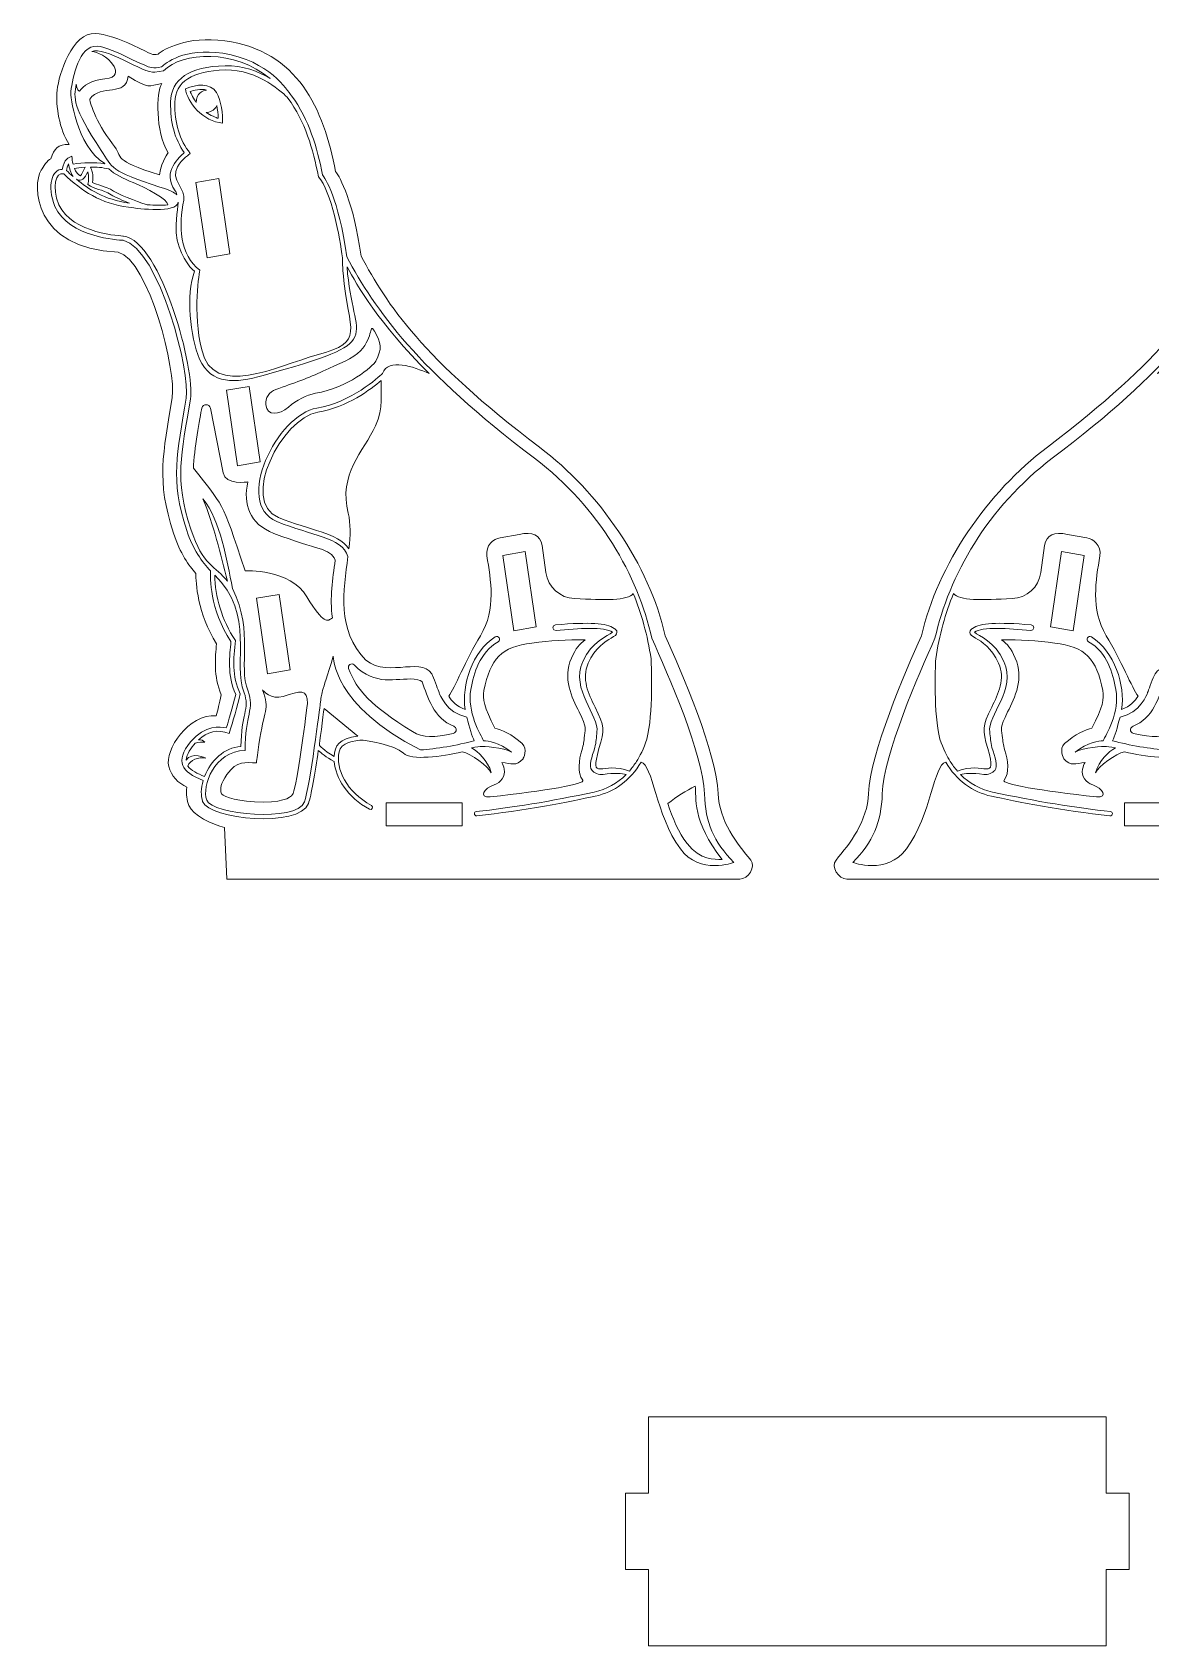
# Model space of a CAD drawing. Header units: inches. Extents: x 20 to 819, y 166 to 765.
# Drawn here: x 20 to 436, y 166 to 765 of the extents above; entities that cross this region are included whole.
import ezdxf

# ---------------------------------------------------------------- set-up
doc = ezdxf.new("R2010")
doc.units = ezdxf.units.IN
doc.header["$MEASUREMENT"] = 0
doc.layers.add('_U+0421_U+043B_U+043E_U+0439 1', color=7, linetype='Continuous')

# ---------------------------------------------------------------- blocks, each defined once
blk = doc.blocks.new('block 3')
at = {"layer": '_U+0421_U+043B_U+043E_U+0439 1', "color": 1, "lineweight": 9, "true_color": 0xff0000}
for points in [[(85.03, 681.49), (80.93, 709.52), (89.36, 710.95), (93.45, 682.92), (85.03, 681.49)], [(96.34, 604.22), (92.25, 632.25), (100.67, 633.68), (104.76, 605.65), (96.34, 604.22)], [(198.96, 542.85), (194.87, 570.88), (203.27, 572.31), (207.36, 544.28), (198.96, 542.85)], [(107.53, 526.9), (103.44, 554.93), (111.86, 556.36), (115.95, 528.33), (107.53, 526.9)], [(179.85, 470.32), (151.52, 470.32), (151.52, 478.85), (179.85, 478.85), (179.85, 470.32)]]:
    blk.add_lwpolyline(points, dxfattribs=at)
for points, knots in [([(274.92, 482.37), (274.4, 497.24), (261.39, 527.38), (255.25, 540.95), (249.32, 567.33), (230.77, 594.33), (208.5, 611.16), (164.97, 644.06), (151.89, 664.1), (142.25, 682.16), (139.4, 702.63), (134.49, 711.23), (132.81, 713.54), (128.39, 736.85), (118.69, 758.54), (91.62, 762.16), (77.55, 764.05), (68.98, 759.03), (66.83, 757.2), (64.49, 756.8), (65.38, 756.78), (57.5, 760.54), (52.69, 762.83), (46.9, 764.69), (43.58, 764.87), (34.95, 765.32), (29.97, 749.62), (29.37, 743.85), (28.75, 737.79), (30.2, 729.23), (33.83, 723.62), (29.66, 723.7), (28.13, 722.13), (27.03, 718.29), (25.77, 717.88), (24.2, 715.3), (23.41, 714.04), (20.12, 708.74), (20.3, 684.95), (52, 683.62), (63.54, 680.62), (73.73, 638.82), (72.08, 629.62), (68.74, 608.33), (66.08, 599.09), (72.58, 579.12), (75.09, 571.42), (78.28, 567.08), (80.92, 564.2), (80.85, 560.76), (81.4, 549.39), (88.58, 538.04), (88.09, 532.88), (87.36, 526), (90.33, 519.04), (89.48, 515.56), (89.14, 513.61), (88.42, 511.2), (78.25, 512.23), (69.21, 498.43), (70.83, 492.37), (71.74, 488.99), (74.31, 486.14), (77.58, 484.7), (77.04, 482), (77.6, 479.89), (78.33, 477.87), (79.6, 474.37), (87.17, 470.7), (91.48, 469.7), (91.48, 469.7), (92.4, 450.54), (92.4, 450.54), (98.06, 450.54), (283.93, 450.54), (282.93, 450.54), (286.07, 450.54), (289.02, 455.22), (287, 457.62), (281.96, 463.61), (275.27, 472.08), (274.92, 482.37)], [0, 0, 0, 0, 1, 1, 1, 2, 2, 2, 3, 3, 3, 4, 4, 4, 5, 5, 5, 6, 6, 6, 7, 7, 7, 8, 8, 8, 9, 9, 9, 10, 10, 10, 11, 11, 11, 12, 12, 12, 13, 13, 13, 14, 14, 14, 15, 15, 15, 16, 16, 16, 17, 17, 17, 18, 18, 18, 19, 19, 19, 20, 20, 20, 21, 21, 21, 22, 22, 22, 23, 23, 23, 24, 24, 24, 25, 25, 25, 26, 26, 26, 27, 27, 27, 27]), ([(41.48, 740.48), (45.54, 746.26), (55.09, 741.16), (55.75, 749.04), (63.69, 744.04), (63.19, 745.41), (68.19, 746.29), (66.2, 742.89), (65.72, 728.58), (70.63, 720.54), (70.63, 720.54), (68.38, 718.04), (67.35, 712.31), (49.28, 718.09), (54.44, 718.26), (49.92, 723.89), (43.44, 731.98), (41.24, 740.34), (41.48, 740.48)], [0, 0, 0, 0, 1, 1, 1, 2, 2, 2, 3, 3, 3, 4, 4, 4, 5, 5, 5, 6, 6, 6, 6]), ([(110.55, 632.53), (116.96, 634.8), (123.15, 636.93), (128.04, 639.32), (134.16, 642.32), (139.27, 643.9), (142.07, 646.97), (146.92, 652.29), (145.33, 657.45), (147.25, 654.2), (149.83, 649.82), (150.08, 647.64), (147.75, 643.12), (146.7, 641.08), (137.16, 633.08), (125.33, 631.12), (122.01, 630.57), (118.34, 628.6), (115.25, 625.95), (111.97, 623.15), (107.29, 622.42), (106.84, 626.86), (106.58, 629.36), (108.18, 631.69), (110.55, 632.53)], [0, 0, 0, 0, 1, 1, 1, 2, 2, 2, 3, 3, 3, 4, 4, 4, 5, 5, 5, 6, 6, 6, 7, 7, 7, 8, 8, 8, 8]), ([(122.14, 555.45), (115.8, 565.95), (99.19, 565.15), (99.19, 565.15), (90.11, 592.35), (91.23, 588.94), (79.98, 603.26), (80.21, 609.86), (82.33, 622.29), (83.15, 625.66), (83.56, 627.34), (85.96, 627.29), (86.29, 625.59), (86.29, 625.59), (90.97, 601.62), (90.97, 601.62), (91.75, 596.91), (100.16, 598.18), (100.16, 598.18), (98.48, 589.9), (100.5, 582.66), (109.91, 579.04), (126.38, 572.69), (130.66, 573.73), (132.66, 569.13), (131.73, 561.99), (130.53, 555.22), (131.61, 547.65), (129.75, 546.35), (128.47, 544.95), (122.14, 555.45)], [0, 0, 0, 0, 1, 1, 1, 2, 2, 2, 3, 3, 3, 4, 4, 4, 5, 5, 5, 6, 6, 6, 7, 7, 7, 8, 8, 8, 9, 9, 9, 10, 10, 10, 10]), ([(190.25, 481.12), (185.62, 480.83), (188.07, 484.31), (191.67, 485.54), (194.16, 486.46), (196.03, 488.8), (195.42, 491.37), (195.14, 492.54), (195.08, 493.2), (194.49, 493.93), (198.07, 493.57), (199.78, 492.31), (202.42, 495.29), (202.42, 495.29), (204.33, 498.87), (202.11, 500.92), (198.46, 504.28), (194.04, 506.35), (192, 506.62), (187.86, 514.42), (187.34, 517.61), (187.92, 520.62), (190.17, 532.35), (194.46, 537.01), (205.75, 538.29), (212.49, 539.05), (218.72, 539.77), (225.5, 539.45), (223.23, 537.65), (222.18, 536.69), (220.42, 532.7), (217.04, 525.05), (220.58, 518.17), (223.25, 512.7), (226.29, 506.48), (225.52, 506.77), (225.25, 503.95), (225, 501.29), (225.02, 500.86), (224.25, 498.37), (223.25, 495.13), (222.45, 489.85), (224.58, 487.37), (225.93, 485.8), (210.76, 483.44), (190.25, 481.12)], [0, 0, 0, 0, 1, 1, 1, 2, 2, 2, 3, 3, 3, 4, 4, 4, 5, 5, 5, 6, 6, 6, 7, 7, 7, 8, 8, 8, 9, 9, 9, 10, 10, 10, 11, 11, 11, 12, 12, 12, 13, 13, 13, 14, 14, 14, 15, 15, 15, 15]), ([(161.38, 505.4), (145.63, 515.32), (140.77, 520.51), (137.64, 528.83), (137.16, 530.1), (138.75, 531.11), (139.71, 530.14), (147.68, 522.06), (155.06, 525.37), (161.95, 524.88), (164.09, 524.72), (164.95, 523.87), (164.95, 523.87), (166.94, 518.38), (169.26, 510.15), (176.67, 507.38), (177.17, 507.19), (177.54, 506.76), (177.61, 506.22), (177.69, 505.51), (177.21, 504.84), (176.5, 504.69), (169.38, 503.14), (165.3, 502.93), (161.38, 505.4)], [0, 0, 0, 0, 1, 1, 1, 2, 2, 2, 3, 3, 3, 4, 4, 4, 5, 5, 5, 6, 6, 6, 7, 7, 7, 8, 8, 8, 8]), ([(117, 482.37), (116.65, 481.45), (114.72, 479.2), (106.08, 479.2), (96.46, 479.2), (91.65, 480.96), (90.42, 482.29), (89.78, 484.31), (90.01, 485.89), (92.42, 489.37), (96.25, 494.91), (99.21, 493.73), (103.42, 493.79), (103.4, 495.13), (103.95, 497.8), (104.33, 500.62), (106.11, 513.67), (108.56, 513.29), (105.67, 520.87), (105.67, 520.87), (108.92, 516.95), (113.3, 518.45), (119.65, 520.63), (122.42, 521.2), (122.33, 515.87), (121.36, 507.93), (118.6, 486.57), (117, 482.37)], [0, 0, 0, 0, 1, 1, 1, 2, 2, 2, 3, 3, 3, 4, 4, 4, 5, 5, 5, 6, 6, 6, 7, 7, 7, 8, 8, 8, 9, 9, 9, 9])]:
    blk.add_open_spline(points, degree=3, knots=knots, dxfattribs=at)
at = {"layer": '_U+0421_U+043B_U+043E_U+0439 1', "color": 7, "lineweight": 9, "true_color": 0xffffff}
for points, knots in [([(269.82, 482.28), (269.32, 496.88), (256.27, 526.79), (250.26, 540.09), (245.07, 563.23), (230.91, 588.63), (206.66, 606.96), (163.46, 639.6), (147.41, 662.21), (136.93, 681.84), (133.88, 704.03), (128.9, 711.07), (127.9, 712.28), (126.03, 722.51), (122.91, 732.68), (116.47, 741.74), (116.47, 741.74), (116.47, 741.75), (116.47, 741.75), (114.7, 743.7), (108.35, 754.77), (90.87, 757.51), (76.57, 759.75), (69.42, 753.71), (68.13, 752.47), (64.6, 751.95), (65.49, 751.25), (56.58, 755.5), (51.95, 757.71), (47.16, 759.99), (44.26, 760.15), (37.4, 760.51), (35.1, 748.52), (34.43, 743.34), (34.24, 741.94), (36.29, 723.24), (47.02, 716.52), (47.01, 716.48), (47.01, 716.49), (47, 716.45), (43.31, 717.06), (38.99, 716.93), (35.25, 716.26), (34.98, 717.36), (34.93, 718.08), (34.81, 719.23), (33.69, 718.71), (31.89, 718.26), (31.26, 714.37), (27.5, 714.48), (25.46, 708.45), (28.49, 700.57), (33.79, 689.02), (52.27, 688.05), (53.83, 687.99), (67.55, 684.8), (79.02, 638), (77.28, 629.35), (73.97, 608.3), (71.19, 599.57), (77.51, 580.14), (79.84, 572.98), (83.14, 568.48), (86.36, 565.08), (86.23, 562.85), (85.95, 550.98), (93.91, 538.82), (93.46, 533.76), (92.41, 526.27), (95.69, 519.22), (94.57, 514.52), (92.83, 508.77), (92.19, 506.73), (90.06, 507.3), (84.29, 508.05), (78.95, 501.54), (72.93, 494.2), (75.53, 490.37), (83.63, 487.19), (82.77, 484.33), (82.65, 481.51), (83.41, 479.39), (85.86, 472.64), (119.2, 469.49), (122.69, 478.66), (123.73, 481.38), (125.17, 490.12), (126.37, 498.39), (127.34, 497.42), (129.19, 495.9), (132.27, 494.3), (132.75, 488.12), (137.19, 480.94), (145.36, 476.51), (146.27, 476.02), (147.05, 477.41), (146.11, 477.91), (136.85, 482.93), (132.69, 491.61), (134.07, 497.81), (134.69, 501.24), (139.72, 502.2), (143.08, 502.17), (143.86, 502.06), (154.68, 500.51), (158, 497.31), (160.83, 494.59), (172.29, 496.04), (179.83, 497.87), (182.92, 497.33), (189.71, 492.3), (190.6, 490.06), (189.36, 494.72), (185.71, 497.88), (183.25, 499.39), (185.12, 499.87), (186.5, 499.72), (187.02, 499.86), (187.02, 499.86), (195.38, 499.53), (198.14, 497.77), (193.47, 501.46), (189.39, 501.91), (187.8, 501.96), (186.72, 503.89), (181.5, 512.91), (183.05, 520.97), (184.28, 527.37), (186.12, 534.55), (193.19, 538.8), (194.37, 539.51), (193.29, 541.26), (192.13, 540.54), (183.46, 535.18), (179.54, 522.53), (180.92, 513.65), (177.79, 514.58), (175.87, 516.86), (174.82, 518.57), (176.95, 521.42), (181.2, 531.97), (186.61, 541.03), (192.57, 551.01), (190.43, 561.67), (188.99, 570.72), (188.42, 574.62), (191.48, 576.99), (193.88, 577.4), (193.88, 577.4), (201, 578.62), (201, 578.62), (205.99, 579.87), (208.76, 578.54), (209.53, 574.54), (209.53, 574.54), (210.94, 564.46), (210.94, 564.46), (211.69, 559.09), (216.17, 555.02), (221.58, 554.79), (232.74, 554.31), (241.31, 553.91), (243.37, 556.73), (246.32, 549.48), (248.72, 541.04), (249.98, 532.46), (250.18, 528.57), (250.82, 512.6), (248.41, 502.51), (247.31, 499.14), (245.71, 495.93), (244.56, 494.26), (244.56, 494.26), (244.57, 494.26), (244.57, 494.26), (243.77, 493.02), (242.91, 491.83), (241.94, 490.72), (232, 494.63), (227, 486.2), (230.62, 499.05), (232.66, 506.26), (232.8, 507.05), (229.18, 514.47), (226.77, 519.4), (224.05, 524.98), (226.62, 530.82), (229.16, 536.58), (232.95, 538.81), (235.22, 540.15), (236.47, 540.89), (237.31, 541.39), (237.33, 542.26), (237.35, 543.06), (236.58, 543.56), (236.3, 543.75), (233.36, 545.68), (227.23, 546.13), (214.5, 545.05), (213.1, 544.93), (213.29, 542.83), (214.68, 542.95), (222.92, 543.7), (232.79, 544.46), (235.61, 542.29), (233.96, 541), (227.88, 538.84), (224.63, 531.47), (219.93, 520.79), (230.76, 511.47), (229.9, 505.18), (229.65, 503.36), (229.63, 501.39), (229.09, 499.48), (228.05, 495.79), (226.62, 492.61), (228.06, 490.94), (228.78, 490.09), (230.47, 489.25), (232.14, 489.46), (236.39, 490), (239.32, 489.9), (240.76, 489.44), (237.48, 486.12), (233.48, 483.9), (228.89, 482.92), (212.7, 479.44), (197.72, 476.99), (185.05, 475.65), (184.67, 475.61), (184.37, 475.3), (184.35, 474.91), (184.31, 474.41), (184.74, 474), (185.23, 474.06), (202.43, 475.94), (220.36, 479.46), (229.22, 481.36), (236.42, 482.9), (242.23, 487.27), (246.26, 493.99), (250.65, 493.28), (251.59, 474.44), (260.87, 461.79), (268.13, 451.91), (280.76, 456.73), (280.76, 456.73), (273.22, 464.43), (270.19, 471.6), (269.82, 482.28)], [0, 0, 0, 0, 1, 1, 1, 2, 2, 2, 3, 3, 3, 4, 4, 4, 5, 5, 5, 6, 6, 6, 7, 7, 7, 8, 8, 8, 9, 9, 9, 10, 10, 10, 11, 11, 11, 12, 12, 12, 13, 13, 13, 14, 14, 14, 15, 15, 15, 16, 16, 16, 17, 17, 17, 18, 18, 18, 19, 19, 19, 20, 20, 20, 21, 21, 21, 22, 22, 22, 23, 23, 23, 24, 24, 24, 25, 25, 25, 26, 26, 26, 27, 27, 27, 28, 28, 28, 29, 29, 29, 30, 30, 30, 31, 31, 31, 32, 32, 32, 33, 33, 33, 34, 34, 34, 35, 35, 35, 36, 36, 36, 37, 37, 37, 38, 38, 38, 39, 39, 39, 40, 40, 40, 41, 41, 41, 42, 42, 42, 43, 43, 43, 44, 44, 44, 45, 45, 45, 46, 46, 46, 47, 47, 47, 48, 48, 48, 49, 49, 49, 50, 50, 50, 51, 51, 51, 52, 52, 52, 53, 53, 53, 54, 54, 54, 55, 55, 55, 56, 56, 56, 57, 57, 57, 58, 58, 58, 59, 59, 59, 60, 60, 60, 61, 61, 61, 62, 62, 62, 63, 63, 63, 64, 64, 64, 65, 65, 65, 66, 66, 66, 67, 67, 67, 68, 68, 68, 69, 69, 69, 70, 70, 70, 71, 71, 71, 72, 72, 72, 73, 73, 73, 74, 74, 74, 75, 75, 75, 76, 76, 76, 77, 77, 77, 78, 78, 78, 79, 79, 79, 80, 80, 80, 81, 81, 81, 82, 82, 82, 83, 83, 83, 83]), ([(45.7, 721.42), (34.95, 737.71), (35.49, 740.8), (36.47, 746.04), (36.66, 744.15), (37.34, 743.3), (37.63, 743.48), (39.05, 745.49), (42.12, 747.53), (47.03, 747.99), (51.94, 748.45), (51.33, 750.91), (50.49, 752.58), (47.98, 756.78), (44.24, 757.86), (42.27, 758.14), (46.72, 760.43), (61.55, 749.87), (65.61, 750.49), (65.61, 750.49), (68.9, 750.98), (68.9, 750.98), (75.79, 758.26), (95.5, 758.94), (108.43, 748.14), (104.14, 750.73), (98.37, 753.08), (91.73, 752.89), (78.48, 752.52), (71.67, 747.96), (71.5, 739.32), (71.35, 731.82), (73.02, 725.65), (76.56, 720.6), (75.27, 719.13), (67.88, 713.68), (73.22, 706.41), (73.46, 706.09), (73.66, 705.55), (73.84, 704.88), (72.97, 705.75), (71.13, 706.63), (67.54, 707.78), (48.74, 713.79), (49.97, 714.95), (45.7, 721.42)], [0, 0, 0, 0, 1, 1, 1, 2, 2, 2, 3, 3, 3, 4, 4, 4, 5, 5, 5, 6, 6, 6, 7, 7, 7, 8, 8, 8, 9, 9, 9, 10, 10, 10, 11, 11, 11, 12, 12, 12, 13, 13, 13, 14, 14, 14, 15, 15, 15, 15]), ([(115.11, 740.86), (121.43, 732.04), (124.47, 722.07), (126.42, 711.55), (131.23, 706.37), (134.39, 688.66), (135.37, 681.53), (135.31, 679.59), (135.42, 677.74), (135.57, 675.87), (137.49, 653.13), (144.38, 650.66), (125.92, 645.39), (110.81, 641.08), (87.32, 628.91), (83.05, 647.29), (79.56, 660.79), (82.33, 676.95), (82.33, 676.95), (74.92, 682.29), (74.42, 693.62), (76.38, 702.91), (77.21, 706.89), (71.37, 710.68), (74.01, 715.29), (75.69, 718.22), (78.82, 720.24), (78.82, 720.24), (74.82, 725.24), (72.94, 731.51), (73.09, 739.28), (73.25, 746.91), (79.53, 750.96), (91.78, 751.3), (104.18, 751.64), (113.73, 742.29), (115.11, 740.86)], [0, 0, 0, 0, 1, 1, 1, 2, 2, 2, 3, 3, 3, 4, 4, 4, 5, 5, 5, 6, 6, 6, 7, 7, 7, 8, 8, 8, 9, 9, 9, 10, 10, 10, 11, 11, 11, 12, 12, 12, 12]), ([(77.08, 744.29), (77.08, 744.29), (77.08, 744.29), (77.08, 744.29), (77.08, 744.29), (77.08, 744.29), (77.08, 744.29), (77.36, 739.61), (83.77, 731.89), (90.84, 731.58), (90.84, 731.58), (90.84, 731.58), (90.84, 731.58), (90.84, 731.58), (90.84, 731.58), (90.84, 731.58), (90.82, 734.77), (90.44, 739.98), (88.55, 742.95), (86.18, 746.68), (81.06, 746.04), (77.08, 744.29)], [0, 0, 0, 0, 1, 1, 1, 2, 2, 2, 3, 3, 3, 4, 4, 4, 5, 5, 5, 6, 6, 6, 7, 7, 7, 7]), ([(81.03, 739.22), (80.15, 740.4), (79.01, 742.65), (78.83, 743.29), (79.89, 743.66), (82.85, 744.45), (84.89, 743.85), (83.47, 743.62), (80.91, 742.65), (81.03, 739.22)], [0, 0, 0, 0, 1, 1, 1, 2, 2, 2, 3, 3, 3, 3]), ([(89.21, 733.35), (88.37, 733.54), (86.32, 734.48), (84.76, 735.49), (85.85, 735.59), (87.87, 736.03), (88.62, 738.13), (88.94, 736.6), (89.14, 734.88), (89.21, 733.35)], [0, 0, 0, 0, 1, 1, 1, 2, 2, 2, 3, 3, 3, 3]), ([(33.59, 716.41), (33.92, 714.85), (34.33, 712.98), (35.28, 711.73), (34.39, 712.51), (33.56, 713.25), (32.81, 713.91), (32.91, 714.61), (33.14, 715.64), (33.59, 716.41)], [0, 0, 0, 0, 1, 1, 1, 2, 2, 2, 3, 3, 3, 3]), ([(39.77, 715.18), (39.13, 713.76), (38.39, 712.45), (37.99, 712.02), (37.12, 712.35), (36.33, 713.35), (35.76, 714.73), (36.62, 714.87), (38.04, 715.07), (39.77, 715.18)], [0, 0, 0, 0, 1, 1, 1, 2, 2, 2, 3, 3, 3, 3]), ([(48.57, 714.51), (50.62, 712.56), (53.92, 710.93), (57.62, 709.49), (62.3, 707.34), (70.61, 703.23), (70.48, 701.15), (68.37, 701.03), (65.77, 701.02), (62.74, 701.2), (61.81, 701.51), (53.44, 704.28), (50.33, 706.26), (47.14, 708.29), (44.1, 708.52), (42.52, 709.47), (42.92, 712.33), (42.16, 714.33), (41.69, 715.24), (43.82, 715.26), (46.23, 715.08), (48.57, 714.51)], [0, 0, 0, 0, 1, 1, 1, 2, 2, 2, 3, 3, 3, 4, 4, 4, 5, 5, 5, 6, 6, 6, 7, 7, 7, 7]), ([(181.5, 510.78), (182.55, 506.65), (183.46, 503.56), (184.31, 501.99), (178.11, 500.29), (169.95, 498.9), (164.31, 498.54), (131.64, 515.11), (131.94, 533.38), (131.94, 533.38), (127.23, 518.28), (127.67, 520.33), (127.08, 515.6), (127.04, 515.29), (123.23, 484.55), (121.2, 479.23), (118.27, 471.55), (86.86, 474.55), (84.91, 479.94), (83.06, 485.04), (87.57, 498.19), (99.25, 498.34), (99.06, 511.8), (102.82, 513.72), (100.27, 520.4), (96.45, 530.41), (102.6, 541.59), (94.5, 558.54), (92.33, 569.54), (90.15, 583.46), (83.49, 591.94), (87.51, 582.41), (90, 571.3), (92.65, 561.28), (88.17, 566.98), (83.5, 566.89), (79.02, 580.64), (72.83, 599.68), (75.49, 607.66), (78.84, 629.08), (80.78, 638.67), (68.27, 687.8), (53.95, 689.58), (53.76, 689.59), (34.94, 690.33), (29.96, 701.19), (27.37, 707.93), (28.83, 713.54), (31.79, 712.69), (38.68, 706.3), (45.38, 701.65), (55.89, 700.27), (60.17, 699.7), (73.35, 697.97), (74.36, 702.13), (74.34, 702.04), (73.29, 693.92), (73.56, 690.79), (74.2, 683.38), (78.57, 677.65), (80.41, 676.54), (77.13, 667.54), (78.75, 652.34), (82.19, 643.84), (86.73, 634.19), (95.57, 634.84), (105.84, 637.72), (153.26, 651.18), (138.92, 649.28), (137.05, 678.19), (140.83, 671.06), (148.56, 657.5), (167.57, 638.44), (161.8, 641.02), (152.38, 644.38), (150.22, 638.5), (148.75, 637.1), (138.56, 627.76), (125.88, 625.66), (111.13, 623.22), (94.72, 590.23), (110.93, 583.49), (123.89, 578.11), (135.03, 577.79), (137.38, 570.43), (135.75, 557.75), (133.06, 543.26), (144.01, 531.88), (153, 525.05), (166.02, 534.23), (169.22, 525.41), (170.09, 523.01), (171.29, 519.77), (171.29, 519.77), (171.4, 519.46), (173.98, 512.15), (181.5, 510.78)], [0, 0, 0, 0, 1, 1, 1, 2, 2, 2, 3, 3, 3, 4, 4, 4, 5, 5, 5, 6, 6, 6, 7, 7, 7, 8, 8, 8, 9, 9, 9, 10, 10, 10, 11, 11, 11, 12, 12, 12, 13, 13, 13, 14, 14, 14, 15, 15, 15, 16, 16, 16, 17, 17, 17, 18, 18, 18, 19, 19, 19, 20, 20, 20, 21, 21, 21, 22, 22, 22, 23, 23, 23, 24, 24, 24, 25, 25, 25, 26, 26, 26, 27, 27, 27, 28, 28, 28, 29, 29, 29, 30, 30, 30, 31, 31, 31, 32, 32, 32, 32]), ([(40.71, 713.41), (41.23, 711.69), (41.05, 710.2), (40.79, 708.79), (43.22, 706.77), (45.95, 707.16), (49.47, 704.92), (51.02, 703.93), (53.7, 702.8), (56.21, 701.83), (46.85, 703.06), (40.83, 707.09), (36.53, 710.67), (38.57, 709.67), (39.52, 711.02), (40.71, 713.41)], [0, 0, 0, 0, 1, 1, 1, 2, 2, 2, 3, 3, 3, 4, 4, 4, 5, 5, 5, 5]), ([(137.49, 586.52), (138.48, 582.66), (138.27, 578.17), (137.73, 573.35), (133.66, 579.38), (123.15, 580.14), (111.54, 584.97), (97.11, 590.96), (112.82, 621.88), (126.14, 624.09), (137.11, 625.9), (146.03, 632.7), (149.72, 635.89), (149.42, 631.58), (150.67, 625.55), (147.65, 619.07), (143.18, 609.5), (133.75, 601.08), (137.49, 586.52)], [0, 0, 0, 0, 1, 1, 1, 2, 2, 2, 3, 3, 3, 4, 4, 4, 5, 5, 5, 6, 6, 6, 6]), ([(84.14, 488.7), (81.49, 489.74), (79.05, 490.94), (77.92, 492.55), (78.77, 494.87), (81.71, 495.97), (84.61, 495.53), (84.61, 495.53), (79.47, 498), (77.26, 494.77), (77.35, 496.92), (79.21, 499.44), (80.63, 501.05), (82.07, 501.63), (83.27, 501.53), (84.17, 501.41), (83.63, 502.12), (82.81, 502.48), (81.86, 502.31), (85.04, 505.25), (89.01, 506.52), (93.2, 504.62), (94.67, 509.27), (96.3, 514.83), (97.37, 519.4), (94.12, 526.16), (94.95, 532.42), (95.55, 539.23), (90.49, 546.87), (87.99, 555.59), (87.93, 563.5), (102.85, 549.05), (94.55, 530.92), (98.78, 519.83), (101.04, 513.91), (97.63, 511.56), (97.64, 499.89), (91.28, 499.44), (86.42, 494.54), (84.14, 488.7)], [0, 0, 0, 0, 1, 1, 1, 2, 2, 2, 3, 3, 3, 4, 4, 4, 5, 5, 5, 6, 6, 6, 7, 7, 7, 8, 8, 8, 9, 9, 9, 10, 10, 10, 11, 11, 11, 12, 12, 12, 13, 13, 13, 13]), ([(132.24, 496.12), (128.2, 498.35), (126.79, 500.31), (126.77, 500.33), (126.77, 500.33), (128.17, 511.47), (128.49, 513.97), (128.49, 513.97), (141.03, 503.67), (141.03, 503.67), (134.13, 502.98), (132.44, 500), (132.24, 496.12)], [0, 0, 0, 0, 1, 1, 1, 2, 2, 2, 3, 3, 3, 4, 4, 4, 4]), ([(263.36, 463.79), (260.14, 467.79), (257.95, 473.33), (256.21, 478.64), (259.38, 481.18), (263.17, 483.4), (266.38, 485.07), (266.87, 481.34), (265.07, 471.91), (276.46, 457.87), (273.19, 457.98), (268.6, 457.28), (263.36, 463.79)], [0, 0, 0, 0, 1, 1, 1, 2, 2, 2, 3, 3, 3, 4, 4, 4, 4])]:
    blk.add_open_spline(points, degree=3, knots=knots, dxfattribs=at)
blk = doc.blocks.new('block 4')
at = {"layer": '_U+0421_U+043B_U+043E_U+0439 1', "color": 1, "lineweight": 9, "true_color": 0xff0000}
for points in [[(512.25, 682.92), (516.35, 710.95), (524.77, 709.52), (520.68, 681.49), (512.25, 682.92)], [(500.94, 605.65), (505.04, 633.68), (513.46, 632.25), (509.36, 604.22), (500.94, 605.65)], [(398.34, 544.28), (402.44, 572.31), (410.84, 570.88), (406.74, 542.85), (398.34, 544.28)], [(489.75, 528.33), (493.85, 556.36), (502.27, 554.93), (498.17, 526.9), (489.75, 528.33)], [(425.85, 478.85), (454.18, 478.85), (454.18, 470.32), (425.85, 470.32), (425.85, 478.85)]]:
    blk.add_lwpolyline(points, dxfattribs=at)
for points, knots in [([(318.7, 457.62), (316.68, 455.22), (319.64, 450.54), (322.77, 450.54), (321.77, 450.54), (507.64, 450.54), (513.3, 450.54), (513.3, 450.54), (514.22, 469.7), (514.22, 469.7), (518.53, 470.7), (526.1, 474.37), (527.37, 477.87), (528.1, 479.89), (528.66, 482), (528.12, 484.7), (531.39, 486.14), (533.96, 488.99), (534.87, 492.37), (536.49, 498.43), (527.46, 512.23), (517.29, 511.2), (516.56, 513.61), (516.22, 515.56), (515.37, 519.04), (518.35, 526), (517.61, 532.88), (517.12, 538.04), (524.3, 549.39), (524.85, 560.75), (524.79, 564.2), (527.42, 567.08), (530.61, 571.42), (533.12, 579.12), (539.62, 599.09), (536.96, 608.33), (533.62, 629.62), (531.97, 638.82), (542.17, 680.62), (553.7, 683.62), (585.4, 684.95), (585.58, 708.74), (582.29, 714.04), (581.5, 715.3), (579.93, 717.88), (578.67, 718.29), (577.57, 722.13), (576.04, 723.7), (571.87, 723.62), (575.5, 729.23), (576.95, 737.79), (576.33, 743.85), (575.73, 749.62), (570.75, 765.32), (562.12, 764.87), (558.8, 764.69), (553.01, 762.83), (548.2, 760.54), (540.31, 756.78), (541.21, 756.8), (538.87, 757.21), (536.72, 759.03), (528.15, 764.05), (514.08, 762.16), (487.01, 758.54), (477.31, 736.85), (472.89, 713.54), (471.21, 711.23), (466.31, 702.63), (463.45, 682.16), (453.81, 664.1), (440.73, 644.06), (397.2, 611.16), (374.93, 594.33), (356.38, 567.33), (350.45, 540.95), (344.31, 527.38), (331.3, 497.24), (330.78, 482.37), (330.43, 472.08), (323.74, 463.61), (318.7, 457.62)], [0, 0, 0, 0, 1, 1, 1, 2, 2, 2, 3, 3, 3, 4, 4, 4, 5, 5, 5, 6, 6, 6, 7, 7, 7, 8, 8, 8, 9, 9, 9, 10, 10, 10, 11, 11, 11, 12, 12, 12, 13, 13, 13, 14, 14, 14, 15, 15, 15, 16, 16, 16, 17, 17, 17, 18, 18, 18, 19, 19, 19, 20, 20, 20, 21, 21, 21, 22, 22, 22, 23, 23, 23, 24, 24, 24, 25, 25, 25, 26, 26, 26, 27, 27, 27, 27]), ([(555.78, 723.89), (551.26, 718.26), (556.42, 718.09), (538.36, 712.31), (537.33, 718.04), (535.08, 720.54), (535.08, 720.54), (539.98, 728.58), (539.51, 742.89), (537.52, 746.29), (542.52, 745.41), (542.02, 744.04), (549.96, 749.04), (550.61, 741.16), (560.16, 746.26), (564.22, 740.48), (564.47, 740.34), (562.27, 731.98), (555.78, 723.89)], [0, 0, 0, 0, 1, 1, 1, 2, 2, 2, 3, 3, 3, 4, 4, 4, 5, 5, 5, 6, 6, 6, 6]), ([(498.87, 626.86), (498.42, 622.42), (493.74, 623.15), (490.45, 625.95), (487.36, 628.6), (483.69, 630.57), (480.37, 631.12), (468.54, 633.08), (459.01, 641.08), (457.95, 643.12), (455.62, 647.64), (455.87, 649.82), (458.45, 654.2), (460.37, 657.45), (458.79, 652.29), (463.63, 646.97), (466.43, 643.9), (471.54, 642.32), (477.66, 639.32), (482.55, 636.93), (488.74, 634.8), (495.15, 632.53), (497.52, 631.69), (499.12, 629.36), (498.87, 626.86)], [0, 0, 0, 0, 1, 1, 1, 2, 2, 2, 3, 3, 3, 4, 4, 4, 5, 5, 5, 6, 6, 6, 7, 7, 7, 8, 8, 8, 8]), ([(474.1, 547.65), (475.17, 555.22), (473.98, 561.99), (473.05, 569.13), (475.05, 573.73), (479.32, 572.69), (495.8, 579.04), (505.2, 582.66), (507.23, 589.9), (505.54, 598.18), (505.54, 598.18), (513.95, 596.91), (514.74, 601.62), (514.74, 601.62), (519.42, 625.59), (519.42, 625.59), (519.75, 627.29), (522.14, 627.34), (522.55, 625.66), (523.38, 622.29), (525.49, 609.86), (525.73, 603.26), (514.48, 588.94), (515.59, 592.35), (506.52, 565.15), (506.52, 565.15), (489.9, 565.95), (483.57, 555.45), (477.23, 544.95), (475.95, 546.35), (474.1, 547.65)], [0, 0, 0, 0, 1, 1, 1, 2, 2, 2, 3, 3, 3, 4, 4, 4, 5, 5, 5, 6, 6, 6, 7, 7, 7, 8, 8, 8, 9, 9, 9, 10, 10, 10, 10]), ([(381.12, 487.37), (383.25, 489.85), (382.46, 495.13), (381.45, 498.37), (380.68, 500.86), (380.71, 501.3), (380.45, 503.95), (380.18, 506.77), (379.41, 506.48), (382.45, 512.7), (385.12, 518.17), (388.66, 525.05), (385.29, 532.7), (383.53, 536.69), (382.47, 537.65), (380.2, 539.45), (386.99, 539.77), (393.21, 539.05), (399.95, 538.29), (411.24, 537.02), (415.53, 532.35), (417.79, 520.62), (418.36, 517.61), (417.85, 514.42), (413.7, 506.62), (411.67, 506.35), (407.24, 504.28), (403.6, 500.92), (401.37, 498.87), (403.29, 495.29), (403.29, 495.29), (405.93, 492.31), (407.63, 493.57), (411.21, 493.93), (410.62, 493.2), (410.56, 492.54), (410.29, 491.37), (409.68, 488.8), (411.55, 486.47), (414.04, 485.54), (417.63, 484.31), (420.08, 480.83), (415.45, 481.12), (394.94, 483.44), (379.77, 485.8), (381.12, 487.37)], [0, 0, 0, 0, 1, 1, 1, 2, 2, 2, 3, 3, 3, 4, 4, 4, 5, 5, 5, 6, 6, 6, 7, 7, 7, 8, 8, 8, 9, 9, 9, 10, 10, 10, 11, 11, 11, 12, 12, 12, 13, 13, 13, 14, 14, 14, 15, 15, 15, 15]), ([(429.2, 504.69), (428.49, 504.85), (428.02, 505.51), (428.1, 506.22), (428.16, 506.76), (428.54, 507.19), (429.04, 507.38), (436.44, 510.16), (438.76, 518.38), (440.76, 523.88), (440.76, 523.88), (441.61, 524.72), (443.76, 524.88), (450.65, 525.37), (458.02, 522.06), (466, 530.14), (466.95, 531.11), (468.54, 530.1), (468.06, 528.83), (464.93, 520.51), (460.08, 515.33), (444.33, 505.4), (440.4, 502.93), (436.32, 503.14), (429.2, 504.69)], [0, 0, 0, 0, 1, 1, 1, 2, 2, 2, 3, 3, 3, 4, 4, 4, 5, 5, 5, 6, 6, 6, 7, 7, 7, 8, 8, 8, 8]), ([(483.37, 515.87), (483.29, 521.2), (486.05, 520.63), (492.4, 518.45), (496.79, 516.95), (500.04, 520.87), (500.04, 520.87), (497.15, 513.29), (499.59, 513.67), (501.37, 500.62), (501.75, 497.8), (502.31, 495.13), (502.29, 493.79), (506.49, 493.73), (509.46, 494.91), (513.29, 489.37), (515.7, 485.89), (515.92, 484.31), (515.29, 482.29), (514.05, 480.96), (509.24, 479.2), (499.62, 479.2), (490.98, 479.2), (489.05, 481.45), (488.7, 482.37), (487.1, 486.57), (484.35, 507.93), (483.37, 515.87)], [0, 0, 0, 0, 1, 1, 1, 2, 2, 2, 3, 3, 3, 4, 4, 4, 5, 5, 5, 6, 6, 6, 7, 7, 7, 8, 8, 8, 9, 9, 9, 9])]:
    blk.add_open_spline(points, degree=3, knots=knots, dxfattribs=at)
at = {"layer": '_U+0421_U+043B_U+043E_U+0439 1', "color": 7, "lineweight": 9, "true_color": 0xffffff}
for points, knots in [([(324.94, 456.73), (324.94, 456.73), (337.58, 451.91), (344.83, 461.79), (354.11, 474.44), (355.05, 493.28), (359.45, 493.99), (363.47, 487.27), (369.28, 482.9), (376.48, 481.36), (385.34, 479.45), (403.27, 475.93), (420.47, 474.06), (420.97, 474), (421.39, 474.41), (421.36, 474.91), (421.33, 475.3), (421.04, 475.61), (420.65, 475.65), (407.98, 476.99), (393.01, 479.44), (376.81, 482.92), (372.22, 483.9), (368.23, 486.12), (364.94, 489.44), (366.38, 489.9), (369.31, 490), (373.56, 489.46), (375.23, 489.25), (376.92, 490.09), (377.65, 490.93), (379.09, 492.61), (377.66, 495.79), (376.61, 499.48), (376.08, 501.39), (376.05, 503.35), (375.8, 505.18), (374.94, 511.47), (385.78, 520.79), (381.07, 531.47), (377.82, 538.84), (371.74, 540.99), (370.1, 542.28), (372.91, 544.45), (382.78, 543.7), (391.03, 542.95), (392.41, 542.82), (392.6, 544.93), (391.2, 545.05), (378.47, 546.13), (372.34, 545.68), (369.41, 543.75), (369.12, 543.56), (368.36, 543.06), (368.38, 542.26), (368.4, 541.38), (369.23, 540.89), (370.49, 540.15), (372.75, 538.81), (376.54, 536.58), (379.08, 530.82), (381.66, 524.97), (378.93, 519.4), (376.53, 514.47), (372.9, 507.05), (373.04, 506.26), (375.08, 499.05), (378.7, 486.2), (373.7, 494.63), (363.76, 490.72), (362.8, 491.83), (361.93, 493.02), (361.14, 494.26), (361.14, 494.26), (361.14, 494.26), (361.14, 494.26), (359.99, 495.93), (358.39, 499.14), (357.29, 502.51), (354.88, 512.6), (355.53, 528.57), (355.73, 532.46), (356.98, 541.04), (359.38, 549.48), (362.33, 556.73), (364.4, 553.91), (372.96, 554.3), (384.12, 554.79), (389.54, 555.02), (394.01, 559.09), (394.76, 564.46), (394.76, 564.46), (396.17, 574.54), (396.17, 574.54), (396.95, 578.54), (399.71, 579.87), (404.7, 578.62), (404.7, 578.62), (411.82, 577.4), (411.82, 577.4), (414.23, 576.99), (417.29, 574.62), (416.71, 570.72), (415.27, 561.67), (413.13, 551.01), (419.09, 541.03), (424.5, 531.97), (428.76, 521.42), (430.88, 518.57), (429.84, 516.86), (427.92, 514.58), (424.79, 513.65), (426.16, 522.52), (422.24, 535.18), (413.57, 540.54), (412.41, 541.26), (411.33, 539.51), (412.51, 538.8), (419.59, 534.55), (421.43, 527.36), (422.66, 520.97), (424.2, 512.91), (418.98, 503.89), (417.9, 501.96), (416.31, 501.91), (412.24, 501.46), (407.56, 497.77), (410.32, 499.53), (418.68, 499.86), (418.68, 499.86), (419.2, 499.72), (420.58, 499.87), (422.46, 499.39), (419.99, 497.88), (416.35, 494.72), (415.1, 490.06), (415.99, 492.3), (422.78, 497.33), (425.87, 497.87), (433.41, 496.04), (444.87, 494.59), (447.7, 497.31), (451.02, 500.51), (461.84, 502.06), (462.62, 502.17), (465.98, 502.2), (471.01, 501.24), (471.63, 497.81), (473.01, 491.61), (468.85, 482.93), (459.59, 477.91), (458.65, 477.4), (459.44, 476.01), (460.35, 476.51), (468.51, 480.94), (472.95, 488.12), (473.44, 494.3), (476.52, 495.9), (478.36, 497.42), (479.33, 498.39), (480.54, 490.11), (481.97, 481.38), (483.01, 478.66), (486.51, 469.49), (519.84, 472.64), (522.29, 479.39), (523.06, 481.51), (522.93, 484.33), (522.07, 487.19), (530.17, 490.37), (532.77, 494.2), (526.75, 501.54), (521.42, 508.05), (515.64, 507.3), (513.51, 506.73), (512.88, 508.77), (511.13, 514.52), (510.01, 519.21), (513.29, 526.27), (512.24, 533.76), (511.79, 538.82), (519.75, 550.98), (519.48, 562.85), (519.34, 565.08), (522.57, 568.48), (525.86, 572.98), (528.2, 580.14), (534.52, 599.57), (531.73, 608.3), (528.43, 629.35), (526.68, 638), (538.15, 684.8), (551.88, 687.99), (553.43, 688.05), (571.91, 689.02), (577.22, 700.57), (580.24, 708.45), (578.2, 714.48), (574.44, 714.37), (573.81, 718.26), (572.01, 718.71), (570.89, 719.23), (570.77, 718.08), (570.72, 717.36), (570.45, 716.26), (566.72, 716.93), (562.4, 717.05), (558.71, 716.45), (558.69, 716.49), (558.7, 716.48), (558.68, 716.52), (569.41, 723.24), (571.46, 741.94), (571.28, 743.34), (570.61, 748.52), (568.3, 760.51), (561.44, 760.15), (558.54, 759.99), (553.75, 757.71), (549.13, 755.5), (540.21, 751.25), (541.11, 751.95), (537.58, 752.47), (536.29, 753.71), (529.13, 759.75), (514.83, 757.51), (497.35, 754.77), (491.01, 743.7), (489.23, 741.75), (489.23, 741.75), (489.24, 741.74), (489.24, 741.74), (482.79, 732.68), (479.67, 722.51), (477.8, 712.28), (476.8, 711.07), (471.82, 704.03), (468.77, 681.84), (458.29, 662.21), (442.24, 639.6), (399.04, 606.96), (374.79, 588.63), (360.63, 563.23), (355.45, 540.09), (349.43, 526.79), (336.38, 496.88), (335.88, 482.28), (335.51, 471.6), (332.48, 464.43), (324.94, 456.73)], [0, 0, 0, 0, 1, 1, 1, 2, 2, 2, 3, 3, 3, 4, 4, 4, 5, 5, 5, 6, 6, 6, 7, 7, 7, 8, 8, 8, 9, 9, 9, 10, 10, 10, 11, 11, 11, 12, 12, 12, 13, 13, 13, 14, 14, 14, 15, 15, 15, 16, 16, 16, 17, 17, 17, 18, 18, 18, 19, 19, 19, 20, 20, 20, 21, 21, 21, 22, 22, 22, 23, 23, 23, 24, 24, 24, 25, 25, 25, 26, 26, 26, 27, 27, 27, 28, 28, 28, 29, 29, 29, 30, 30, 30, 31, 31, 31, 32, 32, 32, 33, 33, 33, 34, 34, 34, 35, 35, 35, 36, 36, 36, 37, 37, 37, 38, 38, 38, 39, 39, 39, 40, 40, 40, 41, 41, 41, 42, 42, 42, 43, 43, 43, 44, 44, 44, 45, 45, 45, 46, 46, 46, 47, 47, 47, 48, 48, 48, 49, 49, 49, 50, 50, 50, 51, 51, 51, 52, 52, 52, 53, 53, 53, 54, 54, 54, 55, 55, 55, 56, 56, 56, 57, 57, 57, 58, 58, 58, 59, 59, 59, 60, 60, 60, 61, 61, 61, 62, 62, 62, 63, 63, 63, 64, 64, 64, 65, 65, 65, 66, 66, 66, 67, 67, 67, 68, 68, 68, 69, 69, 69, 70, 70, 70, 71, 71, 71, 72, 72, 72, 73, 73, 73, 74, 74, 74, 75, 75, 75, 76, 76, 76, 77, 77, 77, 78, 78, 78, 79, 79, 79, 80, 80, 80, 81, 81, 81, 82, 82, 82, 83, 83, 83, 83]), ([(538.16, 707.78), (534.57, 706.63), (532.73, 705.75), (531.86, 704.88), (532.04, 705.55), (532.25, 706.09), (532.49, 706.41), (537.83, 713.68), (530.44, 719.13), (529.14, 720.6), (532.69, 725.65), (534.35, 731.82), (534.2, 739.32), (534.03, 747.96), (527.22, 752.53), (513.97, 752.89), (507.34, 753.08), (501.57, 750.73), (497.27, 748.14), (510.2, 758.94), (529.91, 758.26), (536.81, 750.98), (536.81, 750.98), (540.09, 750.49), (540.09, 750.49), (544.15, 749.87), (558.98, 760.43), (563.43, 758.14), (561.47, 757.86), (557.72, 756.78), (555.21, 752.58), (554.37, 750.91), (553.76, 748.45), (558.67, 747.99), (563.59, 747.53), (566.66, 745.49), (568.07, 743.48), (568.36, 743.3), (569.04, 744.15), (569.24, 746.04), (570.22, 740.8), (570.75, 737.71), (560, 721.42), (555.73, 714.95), (556.97, 713.79), (538.16, 707.78)], [0, 0, 0, 0, 1, 1, 1, 2, 2, 2, 3, 3, 3, 4, 4, 4, 5, 5, 5, 6, 6, 6, 7, 7, 7, 8, 8, 8, 9, 9, 9, 10, 10, 10, 11, 11, 11, 12, 12, 12, 13, 13, 13, 14, 14, 14, 15, 15, 15, 15]), ([(513.93, 751.3), (526.17, 750.96), (532.46, 746.92), (532.61, 739.28), (532.77, 731.51), (530.89, 725.24), (526.89, 720.24), (526.89, 720.24), (530.01, 718.22), (531.7, 715.29), (534.34, 710.68), (528.49, 706.89), (529.33, 702.91), (531.29, 693.62), (530.79, 682.29), (523.37, 676.95), (523.37, 676.95), (526.14, 660.79), (522.65, 647.29), (518.38, 628.91), (494.9, 641.08), (479.79, 645.39), (461.33, 650.66), (468.21, 653.13), (470.14, 675.87), (470.29, 677.75), (470.4, 679.59), (470.34, 681.53), (471.32, 688.66), (474.48, 706.37), (479.29, 711.55), (481.23, 722.07), (484.28, 732.04), (490.59, 740.86), (491.98, 742.29), (501.52, 751.64), (513.93, 751.3)], [0, 0, 0, 0, 1, 1, 1, 2, 2, 2, 3, 3, 3, 4, 4, 4, 5, 5, 5, 6, 6, 6, 7, 7, 7, 8, 8, 8, 9, 9, 9, 10, 10, 10, 11, 11, 11, 12, 12, 12, 12]), ([(517.15, 742.95), (515.26, 739.98), (514.88, 734.77), (514.87, 731.58), (514.87, 731.58), (514.87, 731.58), (514.87, 731.58), (514.87, 731.58), (514.87, 731.58), (514.87, 731.58), (521.93, 731.89), (528.34, 739.62), (528.62, 744.29), (528.62, 744.29), (528.62, 744.29), (528.62, 744.29), (528.62, 744.29), (528.62, 744.29), (528.62, 744.29), (524.64, 746.04), (519.52, 746.68), (517.15, 742.95)], [0, 0, 0, 0, 1, 1, 1, 2, 2, 2, 3, 3, 3, 4, 4, 4, 5, 5, 5, 6, 6, 6, 7, 7, 7, 7]), ([(520.81, 743.84), (522.85, 744.45), (525.82, 743.66), (526.87, 743.29), (526.69, 742.65), (525.55, 740.4), (524.67, 739.22), (524.79, 742.65), (522.24, 743.62), (520.81, 743.84)], [0, 0, 0, 0, 1, 1, 1, 2, 2, 2, 3, 3, 3, 3]), ([(517.08, 738.13), (517.83, 736.03), (519.85, 735.59), (520.94, 735.49), (519.39, 734.48), (517.33, 733.54), (516.49, 733.35), (516.56, 734.88), (516.76, 736.6), (517.08, 738.13)], [0, 0, 0, 0, 1, 1, 1, 2, 2, 2, 3, 3, 3, 3]), ([(564.02, 715.24), (563.54, 714.33), (562.78, 712.33), (563.18, 709.47), (561.6, 708.52), (558.56, 708.29), (555.37, 706.26), (552.26, 704.28), (543.89, 701.51), (542.96, 701.2), (539.93, 701.02), (537.34, 701.03), (535.22, 701.15), (535.09, 703.23), (543.41, 707.34), (548.08, 709.49), (551.79, 710.93), (555.08, 712.56), (557.14, 714.5), (559.47, 715.08), (561.88, 715.26), (564.02, 715.24)], [0, 0, 0, 0, 1, 1, 1, 2, 2, 2, 3, 3, 3, 4, 4, 4, 5, 5, 5, 6, 6, 6, 7, 7, 7, 7]), ([(569.95, 714.73), (569.37, 713.35), (568.58, 712.35), (567.71, 712.02), (567.31, 712.44), (566.57, 713.76), (565.93, 715.18), (567.66, 715.07), (569.09, 714.87), (569.95, 714.73)], [0, 0, 0, 0, 1, 1, 1, 2, 2, 2, 3, 3, 3, 3]), ([(572.89, 713.91), (572.14, 713.25), (571.32, 712.51), (570.43, 711.73), (571.37, 712.98), (571.79, 714.85), (572.12, 716.41), (572.56, 715.64), (572.79, 714.61), (572.89, 713.91)], [0, 0, 0, 0, 1, 1, 1, 2, 2, 2, 3, 3, 3, 3]), ([(434.41, 519.77), (434.41, 519.77), (435.61, 523.01), (436.48, 525.42), (439.68, 534.23), (452.71, 525.05), (461.7, 531.88), (472.64, 543.26), (469.96, 557.75), (468.32, 570.44), (470.68, 577.79), (481.82, 578.11), (494.78, 583.5), (510.99, 590.23), (494.57, 623.22), (479.82, 625.66), (467.14, 627.76), (456.96, 637.1), (455.48, 638.51), (453.32, 644.38), (443.91, 641.02), (438.13, 638.44), (457.14, 657.5), (464.87, 671.06), (468.65, 678.19), (466.79, 649.29), (452.44, 651.18), (499.87, 637.72), (510.14, 634.84), (518.98, 634.19), (523.51, 643.84), (526.96, 652.34), (528.58, 667.54), (525.29, 676.54), (527.13, 677.65), (531.51, 683.38), (532.14, 690.79), (532.41, 693.92), (531.36, 702.04), (531.34, 702.13), (532.36, 697.97), (545.53, 699.7), (549.82, 700.27), (560.33, 701.65), (567.03, 706.3), (573.91, 712.69), (576.88, 713.54), (578.33, 707.93), (575.75, 701.19), (570.76, 690.33), (551.94, 689.59), (551.75, 689.58), (537.44, 687.8), (524.92, 638.67), (526.86, 629.08), (530.21, 607.66), (532.88, 599.68), (526.68, 580.64), (522.21, 566.9), (517.53, 566.98), (513.05, 561.28), (515.71, 571.3), (518.2, 582.41), (522.22, 591.94), (515.55, 583.46), (513.37, 569.54), (511.21, 558.54), (503.1, 541.6), (509.25, 530.42), (505.43, 520.4), (502.89, 513.72), (506.64, 511.8), (506.46, 498.34), (518.13, 498.19), (522.65, 485.05), (520.79, 479.94), (518.84, 474.56), (487.43, 471.55), (484.51, 479.23), (482.48, 484.55), (478.66, 515.29), (478.62, 515.6), (478.04, 520.33), (478.47, 518.28), (473.76, 533.38), (473.76, 533.38), (474.06, 515.11), (441.4, 498.54), (435.75, 498.9), (427.6, 500.3), (421.4, 501.99), (422.24, 503.56), (423.16, 506.65), (424.2, 510.78), (431.72, 512.15), (434.31, 519.46), (434.41, 519.77)], [0, 0, 0, 0, 1, 1, 1, 2, 2, 2, 3, 3, 3, 4, 4, 4, 5, 5, 5, 6, 6, 6, 7, 7, 7, 8, 8, 8, 9, 9, 9, 10, 10, 10, 11, 11, 11, 12, 12, 12, 13, 13, 13, 14, 14, 14, 15, 15, 15, 16, 16, 16, 17, 17, 17, 18, 18, 18, 19, 19, 19, 20, 20, 20, 21, 21, 21, 22, 22, 22, 23, 23, 23, 24, 24, 24, 25, 25, 25, 26, 26, 26, 27, 27, 27, 28, 28, 28, 29, 29, 29, 30, 30, 30, 31, 31, 31, 32, 32, 32, 32]), ([(569.18, 710.67), (564.88, 707.09), (558.86, 703.06), (549.49, 701.83), (552.01, 702.8), (554.68, 703.93), (556.23, 704.92), (559.76, 707.16), (562.48, 706.77), (564.91, 708.79), (564.66, 710.2), (564.48, 711.69), (564.99, 713.41), (566.18, 711.02), (567.13, 709.67), (569.18, 710.67)], [0, 0, 0, 0, 1, 1, 1, 2, 2, 2, 3, 3, 3, 4, 4, 4, 5, 5, 5, 5]), ([(458.06, 619.07), (455.03, 625.55), (456.28, 631.58), (455.98, 635.9), (459.67, 632.7), (468.6, 625.9), (479.56, 624.09), (492.88, 621.88), (508.59, 590.96), (494.16, 584.97), (482.56, 580.14), (472.04, 579.38), (467.97, 573.35), (467.43, 578.17), (467.22, 582.66), (468.22, 586.52), (471.95, 601.08), (462.53, 609.5), (458.06, 619.07)], [0, 0, 0, 0, 1, 1, 1, 2, 2, 2, 3, 3, 3, 4, 4, 4, 5, 5, 5, 6, 6, 6, 6]), ([(508.06, 499.89), (508.07, 511.56), (504.67, 513.91), (506.92, 519.83), (511.15, 530.93), (502.85, 549.05), (517.78, 563.5), (517.71, 555.59), (515.22, 546.87), (510.15, 539.23), (510.75, 532.42), (511.58, 526.16), (508.33, 519.4), (509.4, 514.83), (511.03, 509.27), (512.5, 504.62), (516.69, 506.52), (520.66, 505.25), (523.84, 502.31), (522.89, 502.48), (522.08, 502.12), (521.53, 501.41), (522.43, 501.53), (523.63, 501.63), (525.07, 501.05), (526.49, 499.44), (528.35, 496.92), (528.44, 494.77), (526.23, 498), (521.09, 495.53), (521.09, 495.53), (523.99, 495.97), (526.93, 494.87), (527.78, 492.55), (526.65, 490.94), (524.21, 489.74), (521.56, 488.7), (519.28, 494.54), (514.42, 499.44), (508.06, 499.89)], [0, 0, 0, 0, 1, 1, 1, 2, 2, 2, 3, 3, 3, 4, 4, 4, 5, 5, 5, 6, 6, 6, 7, 7, 7, 8, 8, 8, 9, 9, 9, 10, 10, 10, 11, 11, 11, 12, 12, 12, 13, 13, 13, 13]), ([(464.67, 503.67), (464.67, 503.67), (477.22, 513.97), (477.22, 513.97), (477.53, 511.47), (478.93, 500.33), (478.93, 500.33), (478.92, 500.31), (477.5, 498.35), (473.46, 496.12), (473.26, 500), (471.57, 502.98), (464.67, 503.67)], [0, 0, 0, 0, 1, 1, 1, 2, 2, 2, 3, 3, 3, 4, 4, 4, 4])]:
    blk.add_open_spline(points, degree=3, knots=knots, dxfattribs=at)
blk = doc.blocks.new('block 2')
at = {"layer": '_U+0421_U+043B_U+043E_U+0439 1', "color": 1, "lineweight": 9, "true_color": 0xff0000}
blk.add_open_spline([(419.09, 193.95), (419.09, 193.95), (419.09, 165.58), (419.09, 165.58), (419.09, 165.58), (249.01, 165.58), (249.01, 165.58), (249.01, 169.12), (249.01, 190.39), (249.01, 193.95), (249.01, 193.95), (240.52, 193.95), (240.52, 193.95), (240.52, 193.95), (240.52, 222.28), (240.52, 222.28), (240.52, 222.28), (249.01, 222.28), (249.01, 222.28), (249.01, 222.28), (249.01, 250.62), (249.01, 250.62), (249.01, 250.62), (419.09, 250.62), (419.09, 250.62), (419.09, 250.62), (419.09, 222.28), (419.09, 222.28), (419.09, 222.28), (427.61, 222.28), (427.61, 222.28), (427.61, 222.28), (427.61, 193.95), (427.61, 193.95), (427.61, 193.95), (419.09, 193.95), (419.09, 193.95)], degree=3, knots=[0, 0, 0, 0, 1, 1, 1, 2, 2, 2, 3, 3, 3, 4, 4, 4, 5, 5, 5, 6, 6, 6, 7, 7, 7, 8, 8, 8, 9, 9, 9, 10, 10, 10, 11, 11, 11, 12, 12, 12, 12], dxfattribs=at)
at = {"layer": '_U+0421_U+043B_U+043E_U+0439 1'}
for name in ['block 3', 'block 4']:
    blk.add_blockref(name, (0, 0), dxfattribs=at)

msp = doc.modelspace()

# ---------------------------------------------------------------- block references
at = {"layer": '_U+0421_U+043B_U+043E_U+0439 1'}
msp.add_blockref('block 2', (0, 0), dxfattribs=at)

doc.saveas('drawing.dxf')
